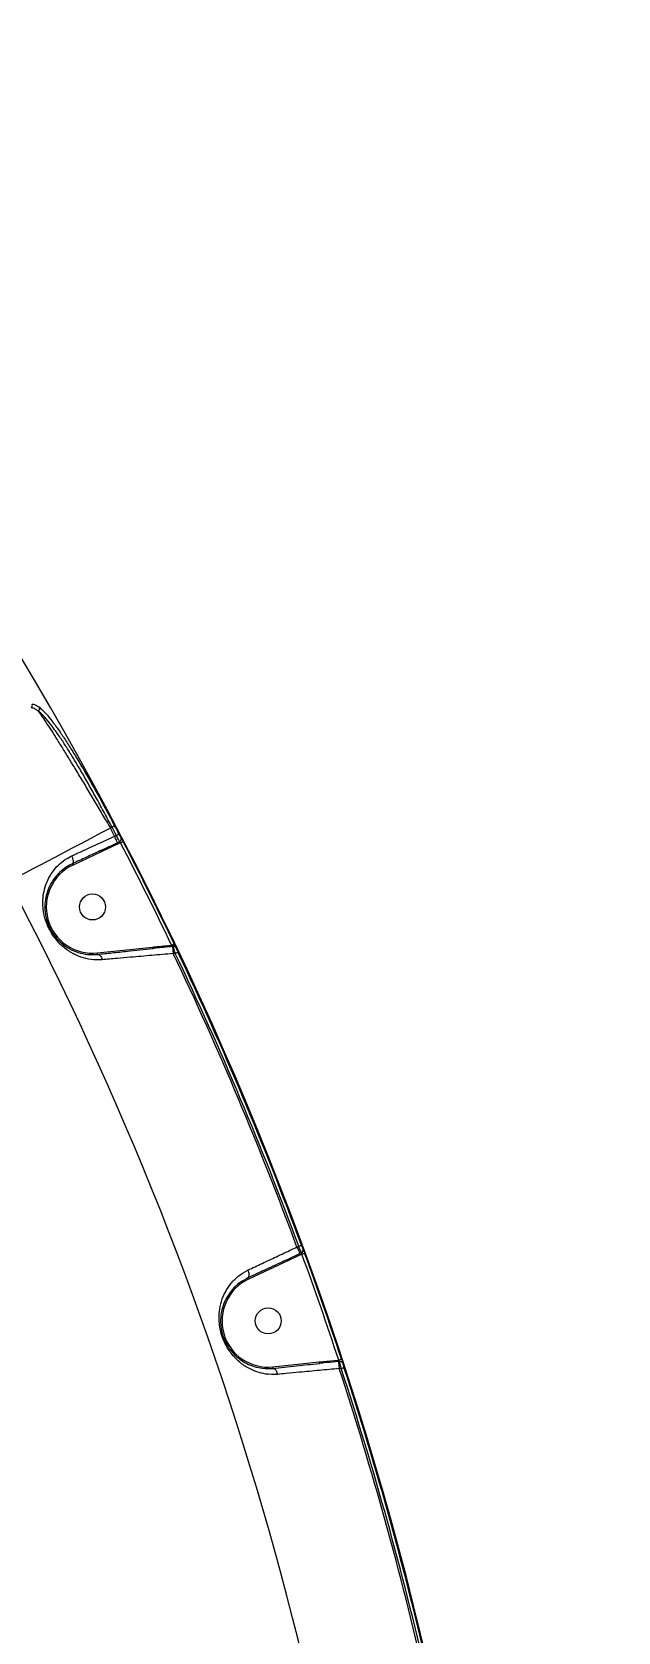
# Model space of a CAD drawing. Header units: millimetres. Extents: x -7245 to 6306, y -6696 to 5973.
# Drawn here: x -2059 to -1857, y 1208 to 1761 of the extents above; entities that cross this region are included whole.
import ezdxf

# ---------------------------------------------------------------- set-up
doc = ezdxf.new("R2010")
doc.units = ezdxf.units.MM
for name, color, linetype in [('DIKOM_ОБЪЕКТ', 7, 'Continuous'), ('DIKOM_РАЗМЕР_ЗОНА', 7, 'Continuous'), ('DIKOM_РАЗМЕР_ОБЪЕКТА', 7, 'Continuous')]:
    doc.layers.add(name, color=color, linetype=linetype)
doc.styles.add('style1', font='arial.ttf', dxfattribs={"width": 0.8})
doc.dimstyles.new('1-50', dxfattribs={"dimtxt": 300, "dimasz": 200, "dimexe": 100, "dimexo": 0, "dimgap": 100, "dimtad": 1, "dimtxsty": 'style1', "dimcen": 200, "dimclrd": 7, "dimclre": 7, "dimclrt": 7, "dimadec": 1, "dimazin": 2, "dimtfac": 1, "dimtmove": 0, "dimatfit": 2, "dimfxl": 0, "dimlwd": 25, "dimlwe": 18, "dimarcsym": 0})

# ---------------------------------------------------------------- blocks, each defined once
blk = doc.blocks.new('*D10')
at = {"layer": 'Defpoints', "color": 0, "transparency": 16777216}
for p in [(-4365.71, 2792.53), (4306.16, 475.6), (4306.16, -5965.27)]:
    blk.add_point(p, dxfattribs=at)
at = {"layer": 'DIKOM_РАЗМЕР_ОБЪЕКТА', "color": 7, "lineweight": 18, "transparency": 16777216}
for p, q in [((-4365.71, 2792.53), (-4365.71, -6065.27)), ((4306.16, 475.6), (4306.16, -6065.27))]:
    blk.add_line(p, q, dxfattribs=at)
at = {"layer": 'DIKOM_РАЗМЕР_ОБЪЕКТА', "color": 7, "lineweight": 25, "transparency": 16777216}
blk.add_line((-4165.71, -5965.27), (4106.16, -5965.27), dxfattribs=at)
at = {"layer": 'DIKOM_РАЗМЕР_ОБЪЕКТА', "color": 7, "transparency": 16777216}
for points in [[(-4165.71, -5931.93), (-4165.71, -5998.6), (-4365.71, -5965.27)], [(4106.16, -5931.93), (4106.16, -5998.6), (4306.16, -5965.27)]]:
    blk.add_solid(points, dxfattribs=at)
at = {"layer": 'DIKOM_РАЗМЕР_ОБЪЕКТА', "color": 7, "transparency": 16777216, "insert": (-85.78, -5712.1), "char_height": 300, "attachment_point": 5, "style": 'style1'}
blk.add_mtext('8650', dxfattribs=at)
blk = doc.blocks.new('*D11')
at = {"layer": 'Defpoints', "color": 0, "transparency": 16777216}
for p in [(-3472.32, 4472.83), (-6199.73, -2928.86), (1850.21, -2928.86)]:
    blk.add_point(p, dxfattribs=at)
at = {"layer": 'DIKOM_РАЗМЕР_ОБЪЕКТА', "color": 7, "lineweight": 18, "transparency": 16777216}
for p, q in [((-3472.32, 4472.83), (-6299.73, 4472.83)), ((1850.21, -2928.86), (-6299.73, -2928.86))]:
    blk.add_line(p, q, dxfattribs=at)
at = {"layer": 'DIKOM_РАЗМЕР_ОБЪЕКТА', "color": 7, "lineweight": 25, "transparency": 16777216}
blk.add_line((-6199.73, 4272.83), (-6199.73, -2728.86), dxfattribs=at)
at = {"layer": 'DIKOM_РАЗМЕР_ОБЪЕКТА', "color": 7, "transparency": 16777216}
for points in [[(-6233.06, 4272.83), (-6166.39, 4272.83), (-6199.73, 4472.83)], [(-6233.06, -2728.86), (-6166.39, -2728.86), (-6199.73, -2928.86)]]:
    blk.add_solid(points, dxfattribs=at)
at = {"layer": 'DIKOM_РАЗМЕР_ОБЪЕКТА', "color": 7, "transparency": 16777216, "insert": (-6452.9, 984.54), "char_height": 300, "attachment_point": 5, "rotation": 90, "style": 'style1'}
blk.add_mtext('7400', dxfattribs=at)
blk = doc.blocks.new('*D13')
at = {"layer": 'Defpoints', "color": 0, "transparency": 16777216}
for p in [(-4231.86, 5972.83), (-6795, -4928.88), (1792.4, -4928.88)]:
    blk.add_point(p, dxfattribs=at)
at = {"layer": 'DIKOM_РАЗМЕР_ЗОНА', "color": 7, "lineweight": 18, "transparency": 16777216}
for p, q in [((-4231.86, 5972.83), (-6895, 5972.83)), ((1792.4, -4928.88), (-6895, -4928.88))]:
    blk.add_line(p, q, dxfattribs=at)
at = {"layer": 'DIKOM_РАЗМЕР_ЗОНА', "color": 7, "lineweight": 25, "transparency": 16777216}
blk.add_line((-6795, 5772.83), (-6795, -4728.88), dxfattribs=at)
at = {"layer": 'DIKOM_РАЗМЕР_ЗОНА', "color": 7, "transparency": 16777216}
for points in [[(-6828.33, 5772.83), (-6761.67, 5772.83), (-6795, 5972.83)], [(-6828.33, -4728.88), (-6761.67, -4728.88), (-6795, -4928.88)]]:
    blk.add_solid(points, dxfattribs=at)
at = {"layer": 'DIKOM_РАЗМЕР_ЗОНА', "color": 7, "transparency": 16777216, "insert": (-7048.17, 972.94), "char_height": 300, "attachment_point": 5, "rotation": 90, "style": 'style1'}
blk.add_mtext('10900', dxfattribs=at)

msp = doc.modelspace()

# ---------------------------------------------------------------- linework, layer by layer
at = {"layer": 'DIKOM_ОБЪЕКТ', "color": 7, "linetype": 'Continuous', "lineweight": 15}
for p, q in [((-2031.679, 1486.126), (-2032.245, 1485.785)), ((-2029.545, 1480.333), (-2035.428, 1477.553)), ((-2030.791, 1483.015), (-2030.192, 1483.294)), ((-2029.752, 1480.78), (-2029.047, 1481.108)), ((-2028.737, 1480.708), (-2029.545, 1480.333)), ((-2035.428, 1477.553), (-2045.177, 1473.023)), ((-2035.298, 1478.165), (-2034.639, 1478.471)), ((-2036.741, 1442.603), (-2017.662, 1444.635)), ((-2016.51, 1444.254), (-2017.236, 1444.177)), ((-2010.522, 1444.857), (-2010.751, 1444.833)), ((-2009.794, 1442.456), (-2010.49, 1442.382)), ((-1967.674, 1340.797), (-1967.073, 1341.076)), ((-1972.324, 1335.328), (-1984.445, 1329.696)), ((-1966.427, 1338.115), (-1972.324, 1335.328)), ((-1966.634, 1338.561), (-1966.1, 1338.81)), ((-1965.964, 1338.33), (-1966.427, 1338.115)), ((-1959.968, 1301.017), (-1953.354, 1301.679)), ((-1953.354, 1301.679), (-1953.218, 1301.693)), ((-1976.018, 1299.308), (-1959.968, 1301.017)), ((-1952.895, 1301.232), (-1953.301, 1301.188)), ((-1952.369, 1298.809), (-1953.04, 1298.737))]:
    msp.add_line(p, q, dxfattribs=at)
at = {"layer": 'DIKOM_ОБЪЕКТ', "color": 7, "linetype": 'Continuous', "lineweight": 15, "flags": 128}
for points in [[(-2032.245, 1485.785), (-2035.621, 1484.008), (-2038.966, 1482.246), (-2042.25, 1480.517), (-2045.442, 1478.835), (-2048.515, 1477.218), (-2051.439, 1475.678), (-2054.187, 1474.23), (-2056.736, 1472.888), (-2059.061, 1471.663), (-2061.142, 1470.567), (-2062.959, 1469.61), (-2064.497, 1468.8), (-2065.74, 1468.146), (-2066.678, 1467.652), (-2067.301, 1467.324)], [(-2029.752, 1480.78), (-2029.799, 1480.88), (-2029.876, 1481.046), (-2029.981, 1481.272), (-2030.111, 1481.552), (-2030.262, 1481.877), (-2030.429, 1482.236), (-2030.607, 1482.62), (-2030.791, 1483.015)], [(-2029.545, 1480.333), (-2029.581, 1480.412), (-2029.617, 1480.489), (-2029.65, 1480.561), (-2029.681, 1480.625), (-2029.707, 1480.681), (-2029.728, 1480.727), (-2029.743, 1480.76), (-2029.752, 1480.78)], [(-2028.737, 1480.708), (-2028.568, 1480.796), (-2028.404, 1480.881), (-2028.254, 1480.959), (-2028.121, 1481.028), (-2028.01, 1481.086), (-2027.927, 1481.13), (-2027.873, 1481.158), (-2027.85, 1481.169)], [(-2045.388, 1473.477), (-2045.227, 1473.605), (-2045.114, 1473.819), (-2045.054, 1474.108), (-2045.048, 1474.461), (-2045.097, 1474.865), (-2045.199, 1475.304), (-2045.349, 1475.759), (-2045.543, 1476.215)], [(-2036.688, 1442.106), (-2036.449, 1442.094), (-2036.208, 1442.01), (-2035.974, 1441.855), (-2035.753, 1441.635), (-2035.553, 1441.356), (-2035.377, 1441.025), (-2035.233, 1440.653), (-2035.123, 1440.251)], [(-2010.778, 1445.087), (-2010.618, 1445.14), (-2010.461, 1445.177), (-2010.312, 1445.197), (-2010.176, 1445.201), (-2010.056, 1445.186), (-2009.956, 1445.155), (-2009.878, 1445.108), (-2009.826, 1445.046)], [(-2010.751, 1444.833), (-2010.739, 1444.723), (-2010.72, 1444.541), (-2010.693, 1444.293), (-2010.661, 1443.986), (-2010.623, 1443.63), (-2010.581, 1443.236), (-2010.536, 1442.815), (-2010.49, 1442.382)], [(-1967.073, 1341.076), (-1966.895, 1341.142), (-1966.723, 1341.205), (-1966.564, 1341.264), (-1966.423, 1341.316), (-1966.306, 1341.359), (-1966.218, 1341.391), (-1966.16, 1341.413), (-1966.136, 1341.421)], [(-1965.964, 1338.33), (-1965.785, 1338.395), (-1965.612, 1338.458), (-1965.452, 1338.517), (-1965.311, 1338.569), (-1965.194, 1338.611), (-1965.106, 1338.643), (-1965.049, 1338.664), (-1965.025, 1338.673)], [(-1953.354, 1301.679), (-1953.344, 1301.592), (-1953.335, 1301.508), (-1953.327, 1301.429), (-1953.319, 1301.358), (-1953.313, 1301.297), (-1953.307, 1301.247), (-1953.304, 1301.211), (-1953.301, 1301.188)], [(-1959.968, 1301.017), (-1959.957, 1300.92), (-1959.948, 1300.826), (-1959.938, 1300.741), (-1959.93, 1300.665), (-1959.924, 1300.603), (-1959.919, 1300.557), (-1959.916, 1300.529), (-1959.915, 1300.519)], [(-1953.301, 1301.188), (-1953.29, 1301.079), (-1953.27, 1300.897), (-1953.244, 1300.649), (-1953.211, 1300.342), (-1953.173, 1299.986), (-1953.131, 1299.592), (-1953.087, 1299.171), (-1953.04, 1298.737)], [(-1952.369, 1298.809), (-1952.189, 1298.868), (-1952.015, 1298.925), (-1951.853, 1298.978), (-1951.711, 1299.024), (-1951.593, 1299.063), (-1951.503, 1299.093), (-1951.444, 1299.112), (-1951.42, 1299.12)]]:
    msp.add_lwpolyline(points, dxfattribs=at)
at = {"layer": 'DIKOM_ОБЪЕКТ', "color": 7, "linetype": 'Continuous', "lineweight": 15}
for centre in [(-2038.435, 1458.513), (-1977.614, 1315.228)]:
    msp.add_circle(centre, 4.5, dxfattribs=at)
for centre, radius, start, end in [((-3101.08, 922.896), 1209.999, 0.047391, 30.952609), ((-2060.255, 1528.257), 1.007, 303.78621, 29.68713), ((-2057.752, 1527.175), 1.018, 302.30251, 26.37905), ((-3101.08, 922.896), 1207.995, 27.624634, 27.773022), ((-1846.247, 1134.954), 397.123, 117.69156, 117.83571), ((-3101.08, 922.896), 1208.655, 27.623157, 27.774786), ((-3101.08, 922.896), 1209.654, 27.623157, 27.774786), ((-2114.864, 1646.216), 183.611, 297.46129, 297.77297), ((-2029.47, 1482.015), 1, 295.00874, 26.71297), ((-3101.08, 922.896), 1208.749, 25.606201, 27.482585), ((-3101.08, 922.896), 1209.748, 25.606201, 27.482585), ((-2303.368, 1353.299), 284.599, 24.87744, 24.97811), ((-2118.129, 1439.391), 91.081, 24.77049, 25.08506), ((-2038.435, 1458.513), 16, 114.92125, 276.07875), ((-3101.08, 922.896), 1168.375, 3.226978, 27.773022), ((-2134.018, 1702.98), 285.521, 295.51116, 295.71171), ((-2122.235, 1433.253), 86.003, 5.90817, 6.24137), ((-2110.506, 1434.503), 93.395, 5.92135, 6.22818), ((-2088.596, 1436.636), 78.276, 6.01057, 6.19766), ((-2010.409, 1443.869), 0.994, 26.14762, 96.52112), ((-3101.08, 922.896), 1207.995, 20.239562, 25.47007), ((-2208.34, 1860.542), 462.835, 295.40267, 295.52637), ((-3101.08, 922.896), 1208.655, 20.242123, 25.459062), ((-3101.08, 922.896), 1209.654, 20.242123, 25.459062), ((-1568.398, 1525.022), 439.727, 204.76858, 205.08978), ((-1889.018, 1374.363), 91.997, 204.79524, 205.10641), ((-1910.002, 1364.581), 62.324, 204.67654, 205.1294), ((-1966.521, 1339.717), 1, 294.86126, 19.39258), ((-3101.08, 922.896), 1208.749, 18.263026, 20.101791), ((-3101.08, 922.896), 1209.748, 18.263026, 20.101791), ((-1977.614, 1315.228), 16, 115.27345, 275.72655), ((-2134.992, 1260.001), 165.897, 24.84142, 25.01413), ((-2102.538, 1755.564), 477.802, 288.21076, 288.33059), ((-1912.951, 1305.768), 63.397, 185.84876, 186.30078), ((-3101.08, 922.896), 1207.995, 12.872753, 18.127247), ((-1952.786, 1300.24), 0.998, 18.89781, 96.32099), ((-3101.08, 922.896), 1208.655, 12.879429, 18.120571), ((-3101.08, 922.896), 1209.654, 12.879429, 18.120571)]:
    msp.add_arc(centre, radius, start, end, dxfattribs=at)
for points, knots in [([(-2059.381, 1528.756), (-2059.025, 1528.73), (-2058.308, 1528.679), (-2057.332, 1527.98), (-2056.84, 1527.627)], [0, 0, 0, 0, 0.496491, 1, 1, 1, 1]), ([(-2057.208, 1526.314), (-2057.683, 1526.655), (-2058.64, 1527.342), (-2059.342, 1527.394), (-2059.695, 1527.42)], [0, 0, 0, 0, 0.4964672, 1, 1, 1, 1]), ([(-2057.208, 1526.314), (-2056.778, 1525.706), (-2055.916, 1524.49), (-2054.232, 1521.947), (-2052.368, 1519.053), (-2050.374, 1515.896), (-2048.176, 1512.361), (-2045.79, 1508.478), (-2043.254, 1504.304), (-2040.598, 1499.894), (-2037.855, 1495.297), (-2035.057, 1490.577), (-2033.182, 1487.381), (-2032.245, 1485.785)], [0, 0, 0, 0, 0.1033764, 0.2067514, 0.2946078, 0.3827356, 0.4705937, 0.5587495, 0.6471821, 0.7353372, 0.8234618, 0.9118714, 1, 1, 1, 1]), ([(-2031.679, 1486.126), (-2032.55, 1487.774), (-2034.296, 1491.076), (-2036.94, 1495.932), (-2039.566, 1500.642), (-2042.146, 1505.136), (-2044.652, 1509.36), (-2047.059, 1513.255), (-2049.338, 1516.753), (-2051.473, 1519.825), (-2053.536, 1522.541), (-2055.495, 1524.824), (-2056.637, 1525.817), (-2057.208, 1526.314)], [0, 0, 0, 0, 0.0886939, 0.1776691, 0.2663573, 0.3550655, 0.4440588, 0.5327637, 0.6211402, 0.7097999, 0.7981767, 0.8990847, 1, 1, 1, 1]), ([(-2056.84, 1527.627), (-2056.261, 1527.118), (-2055.102, 1526.099), (-2053.11, 1523.765), (-2051.01, 1520.988), (-2048.835, 1517.85), (-2046.51, 1514.279), (-2044.054, 1510.302), (-2041.494, 1505.99), (-2038.859, 1501.403), (-2036.175, 1496.596), (-2033.472, 1491.641), (-2031.686, 1488.273), (-2030.795, 1486.591)], [0, 0, 0, 0, 0.1009683, 0.201933, 0.2903334, 0.3790177, 0.4674225, 0.5561144, 0.6450873, 0.7337804, 0.8224234, 0.9113495, 1, 1, 1, 1]), ([(-2045.543, 1476.215), (-2043.659, 1477.083), (-2039.837, 1478.845), (-2034.8, 1481.167), (-2031.759, 1482.569), (-2030.791, 1483.015)], [0, 0, 0, 0, 0.3984891, 0.8084987, 1, 1, 1, 1]), ([(-2035.639, 1478.006), (-2035.337, 1478.147), (-2033.828, 1478.853), (-2031.872, 1479.791), (-2030.208, 1480.567), (-2029.752, 1480.78)], [0, 0, 0, 0, 0.1536723, 0.7682566, 1, 1, 1, 1]), ([(-2029.047, 1481.108), (-2029.051, 1481.115), (-2029.084, 1481.164), (-2029.201, 1481.371), (-2029.469, 1481.872), (-2029.813, 1482.539), (-2030.066, 1483.042), (-2030.192, 1483.294)], [0, 0, 0, 0, 0.0370711, 0.2779414, 0.51872, 0.7593592, 1, 1, 1, 1]), ([(-2029.307, 1483.757), (-2029.228, 1483.607), (-2029.07, 1483.308), (-2028.851, 1482.913), (-2028.68, 1482.618), (-2028.602, 1482.496), (-2028.579, 1482.468), (-2028.576, 1482.464)], [0, 0, 0, 0, 0.2404066, 0.4809433, 0.7218267, 0.9628722, 1, 1, 1, 1]), ([(-2028.737, 1480.708), (-2028.768, 1480.756), (-2028.83, 1480.851), (-2028.92, 1480.974), (-2028.995, 1481.065), (-2029.032, 1481.099), (-2029.045, 1481.107), (-2029.047, 1481.108)], [0, 0, 0, 0, 0.2402262, 0.4810075, 0.7222641, 0.9628843, 1, 1, 1, 1]), ([(-2028.576, 1482.464), (-2028.573, 1482.46), (-2028.55, 1482.432), (-2028.473, 1482.311), (-2028.303, 1482.014), (-2028.086, 1481.619), (-2027.929, 1481.319), (-2027.85, 1481.169)], [0, 0, 0, 0, 0.0372442, 0.2781711, 0.5189075, 0.7594986, 1, 1, 1, 1]), ([(-2035.123, 1440.251), (-2036.39, 1440.224), (-2038.926, 1440.172), (-2042.523, 1441.088), (-2045.899, 1442.634), (-2048.876, 1444.815), (-2051.067, 1447.146), (-2052.526, 1449.232), (-2053.743, 1451.377), (-2054.695, 1453.777), (-2055.292, 1456.204), (-2055.638, 1458.708), (-2055.637, 1461.563), (-2055.095, 1464.749), (-2054.004, 1467.832), (-2052.382, 1470.638), (-2050.288, 1473.06), (-2048.026, 1474.932), (-2046.293, 1475.828), (-2045.543, 1476.215)], [0, 0, 0, 0, 0.0759095, 0.1519087, 0.2286349, 0.3051889, 0.3688588, 0.4016235, 0.4343282, 0.4904553, 0.5282371, 0.5660849, 0.6308792, 0.6957715, 0.7645217, 0.8332288, 0.8936827, 0.954061, 1, 1, 1, 1]), ([(-2045.388, 1473.477), (-2046.08, 1473.118), (-2047.679, 1472.29), (-2049.781, 1470.598), (-2051.73, 1468.433), (-2053.277, 1465.927), (-2054.336, 1463.222), (-2054.908, 1460.406), (-2054.984, 1457.92), (-2054.728, 1455.701), (-2054.247, 1453.597), (-2053.276, 1451.092), (-2052.129, 1449.251), (-2050.802, 1447.527), (-2049.093, 1445.778), (-2046.445, 1443.958), (-2043.423, 1442.68), (-2040.172, 1441.956), (-2037.859, 1442.055), (-2036.688, 1442.106)], [0, 0, 0, 0, 0.0465749, 0.1076533, 0.1703352, 0.2401469, 0.3113871, 0.3759939, 0.4419181, 0.4779896, 0.5149291, 0.5671128, 0.6186578, 0.6279695, 0.6895032, 0.7654819, 0.8439883, 0.9210154, 1, 1, 1, 1]), ([(-2035.639, 1478.006), (-2037.297, 1477.236), (-2040.641, 1475.682), (-2043.796, 1474.216), (-2045.388, 1473.477)], [0, 0, 0, 0, 0.4956447, 1, 1, 1, 1]), ([(-2010.146, 1445.729), (-2010.114, 1445.661), (-2010.002, 1445.426), (-2009.899, 1445.204), (-2009.826, 1445.046)], [0, 0, 0, 0, 0.2884037, 1, 1, 1, 1]), ([(-2036.688, 1442.106), (-2035.053, 1442.28), (-2031.756, 1442.631), (-2026.783, 1443.16), (-2022.046, 1443.665), (-2019.093, 1443.98), (-2017.609, 1444.137)], [0, 0, 0, 0, 0.2794539, 0.5634185, 0.7807142, 1, 1, 1, 1]), ([(-2010.49, 1442.382), (-2012.966, 1442.167), (-2017.988, 1441.73), (-2024.507, 1441.166), (-2030.284, 1440.668), (-2033.424, 1440.397), (-2035.123, 1440.251)], [0, 0, 0, 0, 0.2848525, 0.5777423, 0.7715654, 1, 1, 1, 1]), ([(-2017.662, 1444.635), (-2017.366, 1444.666), (-2015.162, 1444.894), (-2012.957, 1445.11), (-2011.048, 1445.297)], [0, 0, 0, 0, 0.1344175, 1, 1, 1, 1]), ([(-2010.751, 1444.833), (-2012.742, 1444.635), (-2015.029, 1444.407), (-2017.314, 1444.168), (-2017.609, 1444.137)], [0, 0, 0, 0, 0.8707583, 1, 1, 1, 1]), ([(-2010.778, 1445.087), (-2010.84, 1445.136), (-2010.928, 1445.206), (-2011.02, 1445.276), (-2011.048, 1445.297)], [0, 0, 0, 0, 0.70462, 1, 1, 1, 1]), ([(-2010.522, 1444.857), (-2010.53, 1444.867), (-2010.539, 1444.88), (-2010.585, 1444.923), (-2010.655, 1444.987), (-2010.738, 1445.054), (-2010.778, 1445.087)], [0, 0, 0, 0, 0.2618433, 0.3210618, 0.6715247, 1, 1, 1, 1]), ([(-2009.794, 1442.456), (-2009.822, 1442.539), (-2009.935, 1442.892), (-2010.128, 1443.495), (-2010.329, 1444.154), (-2010.475, 1444.651), (-2010.506, 1444.788), (-2010.522, 1444.857)], [0, 0, 0, 0, 0.0748699, 0.3151202, 0.5451374, 0.7715322, 1, 1, 1, 1]), ([(-2009.826, 1445.046), (-2009.778, 1444.939), (-2009.672, 1444.706), (-2009.556, 1444.431), (-2009.53, 1444.349), (-2009.516, 1444.307)], [0, 0, 0, 0, 0.2986057, 0.6490846, 1, 1, 1, 1]), ([(-2009.516, 1444.307), (-2009.503, 1444.266), (-2009.477, 1444.184), (-2009.353, 1443.888), (-2009.179, 1443.498), (-2009.015, 1443.142), (-2008.916, 1442.935), (-2008.892, 1442.885)], [0, 0, 0, 0, 0.2250482, 0.4496337, 0.6804972, 0.9239043, 1, 1, 1, 1]), ([(-1984.621, 1332.816), (-1983.01, 1333.574), (-1979.849, 1335.063), (-1974.761, 1337.46), (-1970.689, 1339.377), (-1968.308, 1340.498), (-1967.674, 1340.797)], [0, 0, 0, 0, 0.3028785, 0.5944515, 0.8920268, 1, 1, 1, 1]), ([(-1966.1, 1338.81), (-1966.104, 1338.817), (-1966.133, 1338.869), (-1966.235, 1339.084), (-1966.462, 1339.603), (-1966.753, 1340.294), (-1966.967, 1340.815), (-1967.073, 1341.076)], [0, 0, 0, 0, 0.0387339, 0.2783473, 0.5186389, 0.759437, 1, 1, 1, 1]), ([(-1966.136, 1341.421), (-1966.076, 1341.263), (-1965.958, 1340.946), (-1965.793, 1340.526), (-1965.661, 1340.213), (-1965.599, 1340.083), (-1965.58, 1340.053), (-1965.578, 1340.049)], [0, 0, 0, 0, 0.2406759, 0.4813593, 0.7215252, 0.9611494, 1, 1, 1, 1]), ([(-1972.534, 1335.781), (-1973.701, 1335.24), (-1976.043, 1334.151), (-1980.149, 1332.243), (-1982.944, 1330.945), (-1984.656, 1330.15)], [0, 0, 0, 0, 0.277463, 0.5573049, 1, 1, 1, 1]), ([(-1972.534, 1335.781), (-1972.232, 1335.923), (-1970.723, 1336.628), (-1968.763, 1337.569), (-1967.095, 1338.347), (-1966.634, 1338.561)], [0, 0, 0, 0, 0.1533254, 0.7665539, 1, 1, 1, 1]), ([(-1965.964, 1338.33), (-1965.975, 1338.386), (-1965.998, 1338.499), (-1966.035, 1338.647), (-1966.07, 1338.757), (-1966.09, 1338.799), (-1966.099, 1338.808), (-1966.1, 1338.81)], [0, 0, 0, 0, 0.2440517, 0.4857708, 0.7245802, 0.9616367, 1, 1, 1, 1]), ([(-1965.578, 1340.049), (-1965.575, 1340.044), (-1965.556, 1340.014), (-1965.496, 1339.885), (-1965.365, 1339.57), (-1965.202, 1339.15), (-1965.084, 1338.832), (-1965.025, 1338.673)], [0, 0, 0, 0, 0.0385098, 0.2780188, 0.5183324, 0.7591826, 1, 1, 1, 1]), ([(-1974.463, 1296.737), (-1975.809, 1296.713), (-1978.261, 1296.671), (-1981.554, 1297.517), (-1984.642, 1298.858), (-1987.645, 1300.902), (-1990.027, 1303.365), (-1991.689, 1305.771), (-1992.907, 1308.027), (-1993.942, 1310.804), (-1994.513, 1313.68), (-1994.671, 1316.22), (-1994.524, 1318.974), (-1993.89, 1322.03), (-1992.541, 1325.306), (-1990.545, 1328.304), (-1987.957, 1330.938), (-1985.713, 1332.201), (-1984.621, 1332.816)], [0, 0, 0, 0, 0.0785461, 0.1430604, 0.2076004, 0.2872154, 0.3665461, 0.4057534, 0.444845, 0.4974433, 0.5496894, 0.592265, 0.6349371, 0.7072938, 0.7797259, 0.8544821, 0.9291386, 1, 1, 1, 1]), ([(-1984.655, 1330.15), (-1984.655, 1330.15), (-1985.653, 1329.485), (-1987.741, 1328.505), (-1990.147, 1326.099), (-1992.019, 1323.491), (-1993.319, 1320.596), (-1993.961, 1317.944), (-1994.152, 1315.513), (-1994.06, 1313.314), (-1993.587, 1310.781), (-1992.678, 1308.355), (-1991.619, 1306.433), (-1990.89, 1305.412), (-1989.712, 1303.93), (-1987.955, 1302.218), (-1985.256, 1300.49), (-1982.457, 1299.381), (-1979.432, 1298.675), (-1977.258, 1298.81), (-1975.963, 1298.81), (-1975.963, 1298.81)], [0, 0, 0, 0, 0.0000345, 0.0722857, 0.1479219, 0.2257077, 0.2982632, 0.3724174, 0.4135318, 0.455555, 0.5045043, 0.5531058, 0.5886457, 0.6257737, 0.6276705, 0.7057743, 0.7871283, 0.8527623, 0.9195253, 0.9999605, 1, 1, 1, 1]), ([(-1984.655, 1330.15), (-1984.548, 1330.231), (-1984.335, 1330.393), (-1984.204, 1330.932), (-1984.233, 1331.619), (-1984.391, 1332.238), (-1984.543, 1332.636), (-1984.602, 1332.774), (-1984.621, 1332.816)], [0, 0, 0, 0, 0.2205117, 0.4409696, 0.6614628, 0.8819522, 0.963573, 1, 1, 1, 1]), ([(-1952.895, 1301.232), (-1952.9, 1301.246), (-1952.91, 1301.275), (-1952.977, 1301.377), (-1953.072, 1301.508), (-1953.159, 1301.619), (-1953.209, 1301.681), (-1953.218, 1301.693)], [0, 0, 0, 0, 0.2179485, 0.4435563, 0.6838696, 0.9397387, 1, 1, 1, 1]), ([(-1952.269, 1302.007), (-1952.257, 1301.969), (-1952.192, 1301.77), (-1952.077, 1301.413), (-1951.953, 1301.004), (-1951.865, 1300.692), (-1951.849, 1300.606), (-1951.842, 1300.563)], [0, 0, 0, 0, 0.0558512, 0.2969669, 0.532626, 0.7662444, 1, 1, 1, 1]), ([(-1975.965, 1298.81), (-1974.67, 1298.948), (-1972.065, 1299.225), (-1968.02, 1299.657), (-1963.963, 1300.089), (-1961.268, 1300.375), (-1959.915, 1300.519)], [0, 0, 0, 0, 0.2595355, 0.5218377, 0.7598742, 1, 1, 1, 1]), ([(-1975.963, 1298.81), (-1975.816, 1298.797), (-1975.522, 1298.772), (-1975.094, 1298.381), (-1974.738, 1297.78), (-1974.561, 1297.225), (-1974.486, 1296.87), (-1974.471, 1296.783), (-1974.463, 1296.737)], [0, 0, 0, 0, 0.2316418, 0.4633317, 0.6948456, 0.9264782, 0.9610961, 1, 1, 1, 1]), ([(-1953.04, 1298.737), (-1955.345, 1298.522), (-1960.021, 1298.084), (-1966.19, 1297.508), (-1971.004, 1297.058), (-1973.461, 1296.83), (-1974.463, 1296.737)], [0, 0, 0, 0, 0.3072558, 0.6233118, 0.8463589, 1, 1, 1, 1]), ([(-1953.301, 1301.188), (-1953.633, 1301.153), (-1955.29, 1300.979), (-1957.496, 1300.769), (-1959.369, 1300.576), (-1959.915, 1300.519)], [0, 0, 0, 0, 0.1504332, 0.7521337, 1, 1, 1, 1]), ([(-1952.369, 1298.809), (-1952.384, 1298.871), (-1952.464, 1299.206), (-1952.603, 1299.805), (-1952.754, 1300.494), (-1952.864, 1301.017), (-1952.885, 1301.16), (-1952.895, 1301.232)], [0, 0, 0, 0, 0.0547045, 0.2944345, 0.5301538, 0.7646897, 1, 1, 1, 1]), ([(-1951.842, 1300.563), (-1951.834, 1300.52), (-1951.819, 1300.435), (-1951.732, 1300.122), (-1951.61, 1299.711), (-1951.496, 1299.356), (-1951.432, 1299.157), (-1951.42, 1299.12)], [0, 0, 0, 0, 0.234166, 0.4680549, 0.7041018, 0.9451178, 1, 1, 1, 1])]:
    msp.add_open_spline(points, degree=3, knots=knots, dxfattribs=at)

# ---------------------------------------------------------------- dimensions: what is measured, and where the dimension line sits
at = {"layer": 'DIKOM_РАЗМЕР_ЗОНА'}
dim = msp.add_linear_dim(base=(-6795.001, -4928.879), p1=(-4231.865, 5972.834), p2=(1792.398, -4928.879), angle=90, text='10900', dimstyle='1-50', dxfattribs=at)
dim.commit()
dim.dimension.update_dxf_attribs({"geometry": '*D13', "text_midpoint": (-6795.001, 972.936), "dimtype": 160})
at = {"layer": 'DIKOM_РАЗМЕР_ОБЪЕКТА'}
dim = msp.add_linear_dim(base=(-6199.728, -2928.864), p1=(-3472.315, 4472.834), p2=(1850.213, -2928.864), angle=90, text='7400', dimstyle='1-50', dxfattribs=at)
dim.commit()
dim.dimension.update_dxf_attribs({"geometry": '*D11', "text_midpoint": (-6199.728, 984.539), "dimtype": 160})
dim = msp.add_linear_dim(base=(4306.158, -5965.268), p1=(-4365.714, 2792.532), p2=(4306.158, 475.605), text='8650', dimstyle='1-50', dxfattribs=at)
dim.commit()
dim.dimension.update_dxf_attribs({"geometry": '*D10', "text_midpoint": (-85.784, -5965.268), "dimtype": 160})

doc.saveas('drawing.dxf')
